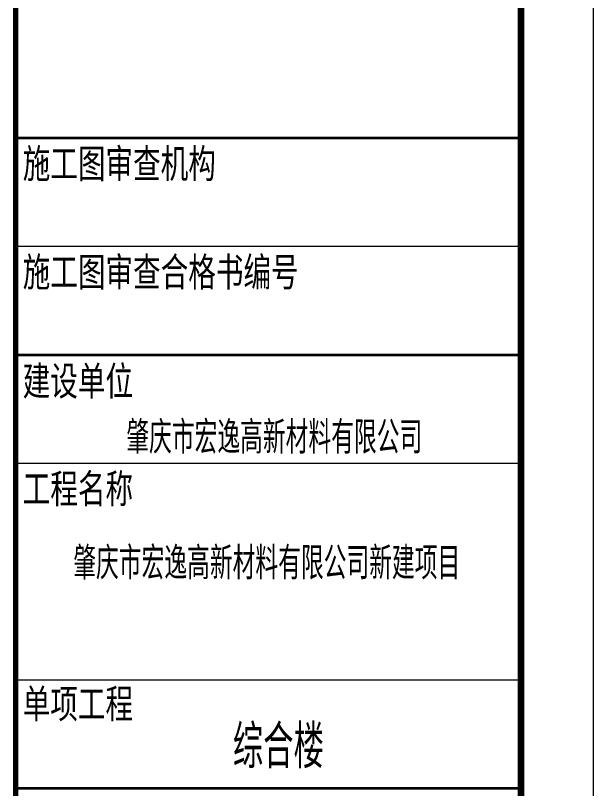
# Model space of a CAD drawing. Extents: x 3968514 to 5230306, y -516551 to -228246.
# Drawn here: x 5021621 to 5029621, y -345453 to -334753 of the extents above; entities that cross this region are included whole.
import ezdxf
from ezdxf.enums import TextEntityAlignment as Align

# ---------------------------------------------------------------- set-up
doc = ezdxf.new("R2010")
doc.units = 0
doc.header["$LTSCALE"] = 1000
doc.header["$MEASUREMENT"] = 0
doc.layers.add('AXIS', color=3, linetype='Continuous', lineweight=15)
doc.layers.add('FRAME', color=3, linetype='Continuous', lineweight=18)
doc.layers.add('DIM_SYMB', color=3, linetype='Continuous')
doc.layers.add('单体名称', color=144, linetype='Continuous')
doc.styles.add('FRAME', font='simhei.ttf', dxfattribs={"width": 0.7})
doc.styles.add('TSSD_REIN', font='Tssdeng.shx', dxfattribs={"width": 0.7, "bigfont": 'hztxt.shx'})

# ---------------------------------------------------------------- blocks, each defined once
blk = doc.blocks.new('A$C0B803521')
at = {"layer": 'FRAME', "lineweight": 18}
for p, q in [((-15943, 34252), (-15943, 93652)), ((-16943, 55852), (-23943, 55852)), ((-16943, 52852), (-23943, 52852)), ((-16943, 49852), (-23943, 49852))]:
    blk.add_line(p, q, dxfattribs=at)
at = {"layer": 'FRAME', "lineweight": 70}
blk.add_line((-23943, 92652), (-23943, 35252), dxfattribs=at)
at = {"layer": 'FRAME', "lineweight": 140}
blk.add_line((-16943, 35252), (-16943, 92652), dxfattribs=at)
at = {"layer": 'FRAME', "lineweight": 35}
for p, q in [((-16943, 57352), (-23943, 57352)), ((-16943, 54352), (-23943, 54352)), ((-16943, 48352), (-23943, 48352))]:
    blk.add_line(p, q, dxfattribs=at)
at = {"layer": 'FRAME', "char_height": 400, "attachment_point": 1, "style": 'FRAME'}
for s, insert, width in [('施工图审查机构', (-23843, 57202), 5412.54), ('施工图审查合格书编号', (-23843, 55702), 6008.14), ('建设单位', (-23843, 54193), 2375.25), ('工程名称', (-23843, 52702), 2368.14), ('单项工程', (-23843, 49725), 2349.15)]:
    blk.add_mtext(s, dxfattribs=dict(at, insert=insert, width=width))
blk = doc.blocks.new('FWEFS')
at = {"layer": 'DIM_SYMB', "color": 7, "style": 'TSSD_REIN', "width": 0.7}
for s, p in [('肇庆市宏逸高新材料有限公司', (1914249, -2251937)), ('肇庆市宏逸高新材料有限公司新建项目', (1913515, -2253677))]:
    blk.add_text(s, height=450, dxfattribs=at).set_placement(p)
at = {"layer": '单体名称', "style": 'TSSD_REIN', "width": 0.7}
blk.add_text('综合楼', height=600, dxfattribs=at).set_placement((1916353, -2256291), align=Align.CENTER)

msp = doc.modelspace()

# ---------------------------------------------------------------- block references
msp.add_blockref('A$C0B803521', (5045563.84944, -393805.3043))
at = {"layer": 'AXIS', "color": 3}
msp.add_blockref('FWEFS', (3108906.14733, 1911117.49688), dxfattribs=at)

doc.saveas('drawing.dxf')
